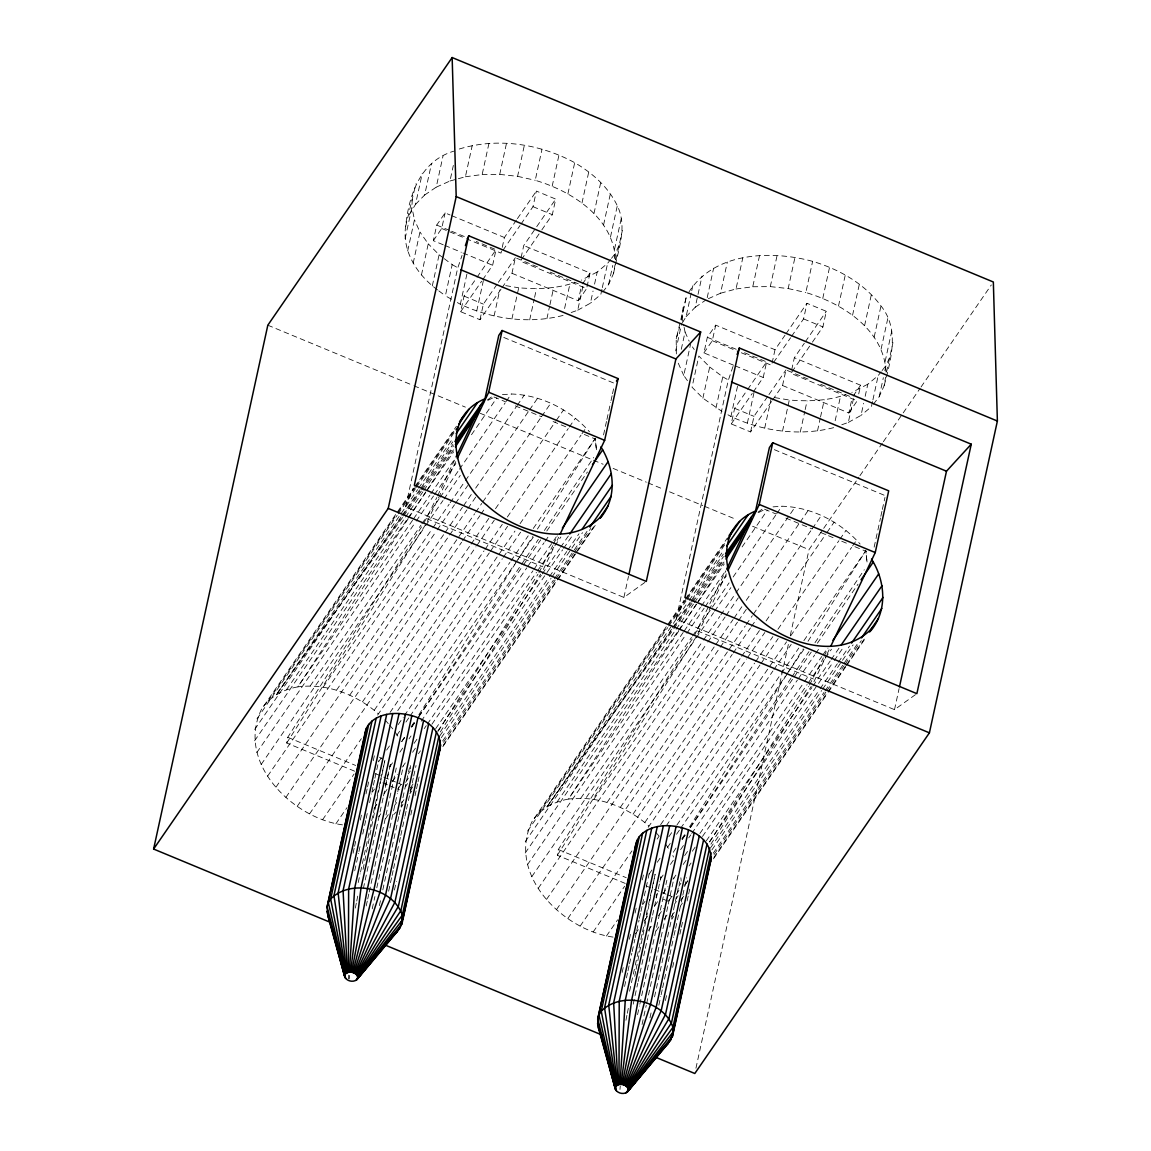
<?xml version="1.0" encoding="UTF-8"?>
<svg xmlns="http://www.w3.org/2000/svg" width="1151" height="1151" viewBox="0 0 1151 1151"><rect width="100%" height="100%" fill="white"/><g stroke="black" fill="none" stroke-linecap="round" stroke-linejoin="round"><path stroke-width="0.75" stroke-dasharray="5 3.75" d="M342.466 824.864C291.98 817.901 235.869 762.005 261.464 709.361L396.548 513.231M613.051 937.087C562.58 930.123 506.469 874.228 532.064 821.584L667.134 625.453M348.624 978.71L348.71 975.17M437.538 289.894C417.885 275.492 402.001 251.824 405.612 226.531C408.907 194.994 420.173 161.269 453.695 151.198M405.123 238.631L411.929 207.453L412.403 195.339M676.356 353.947L676.198 338.754L686.485 296.052L681.205 320.295M683.003 307.562L682.514 319.676L683.78 325.848M349.242 978.94L349.53 975.472M619.972 1089.436L620.26 1085.968M602.764 292.009L608.606 284.498L613.569 273.406L614.994 264.931M613.569 273.406C617.569 251.321 628.043 227.625 617.296 205.756C608.39 187.052 592.348 172.967 574.694 162.679C539.128 143.343 495.577 136.983 456.746 149.831M873.35 404.231L879.206 396.721L884.169 385.628L885.594 377.154M884.169 385.628C890.946 359.688 899.837 329.244 880.975 305.936C864.401 283.434 839.007 269.233 812.62 261.349C770.724 249.925 713.433 252.011 688.312 293.016M354.652 771.199L286.728 743.028L287.75 737.302L422.935 524.683M625.238 883.421L557.314 855.251L558.336 849.524L693.535 636.906M355.328 908.067L356.393 902.787M356.738 901.032L358.148 893.996M363.069 869.365L384.88 760.293L379.499 757.257M625.928 1020.29L626.978 1015.009M627.338 1013.254L628.734 1006.219M634.719 976.307L635.769 971.027M636.129 969.271L655.12 874.271L648.243 905.693M405.612 226.531L415.899 183.829M409.094 215.007L415.497 204.418L422.302 173.226M407.67 250.99L414.461 219.798L411.929 207.453M415.497 204.418L424.633 195.037L431.438 163.859M413.166 263.219L419.957 232.042L414.461 219.798M424.633 195.037L436.229 187.167L443.02 155.989M421.453 274.988L428.244 243.811L419.957 232.042M443.221 244.775L433.337 240.674L436.733 225.078L445.106 212.921L450.055 214.964M436.229 187.167L449.955 181.009L453.35 165.427M433.337 240.674L441.711 228.502L445.106 212.921M432.301 285.952L439.092 254.774L428.244 243.811M449.955 181.009L465.407 176.765L472.212 145.573M451.365 299.188L445.379 295.807L452.185 264.629L444.329 258.716M644.877 582.42L623.9 597.427L405.598 506.9L457.594 268.442L462.055 255.378M465.407 176.765L482.154 174.535L488.959 143.343M563.069 315.432C528.885 324.194 492.067 319.158 460.342 304.252L467.133 273.06M500.973 289.246L479.981 319.719L460.659 311.705L464.054 296.109L476.054 278.7M482.154 174.535L499.721 174.391L506.512 143.199M353.084 853.236L354.22 847.999M354.609 846.258L355.745 841.021M360.321 820.059L361.457 814.822M366.032 793.873L367.169 788.636M367.557 786.881L368.694 781.644M373.269 760.696L374.406 755.459M354.753 870.76L358.565 853.294M358.939 851.553L360.076 846.302M362.752 834.087L365.788 820.116M366.176 818.375L367.313 813.138M369.6 802.65L371.5 793.931M371.888 792.176L373.025 786.939M373.413 785.198L374.55 779.961M374.924 778.205L378.737 760.753M476.73 311.043L483.535 279.866M479.981 319.719L483.377 304.123L497.376 283.808M482.643 279.779L492.628 265.262L496.038 249.681L476.269 241.48M358.234 882.529L360.134 873.796M360.522 872.055L373.082 814.419M373.456 812.678L380.319 781.256M380.693 779.5L384.88 760.293M516.411 220.1L504.411 237.509L501.016 253.105L466.428 238.761M499.721 174.391L517.59 176.333L524.381 145.141M363.371 888.471L368.694 864.013M369.083 862.272L375.931 830.835M376.319 829.094L381.643 804.65M382.031 802.909L383.168 797.672M383.542 795.917L388.88 771.472M494.081 316.007L499.75 290.023M366.191 905.966L367.342 900.729M367.716 898.974L368.852 893.737M369.241 891.996L396.275 768.019M372.233 908.786L374.895 896.557M376.794 887.824L397.354 793.528M397.742 791.787L403.44 765.602M501.965 287.793L511.965 273.291L515.36 257.695L540.222 267.996M615.425 259.795C613.541 217.668 571.918 191.124 535.229 180.304L542.035 149.126M379.384 905.607L380.909 898.629M382.808 889.896L398.807 816.563M399.181 814.807L409.468 767.674M521.101 257.651L523.734 245.523L535.733 228.114M521 224.085L532.999 206.662L536.395 191.08L555.717 199.094L552.322 214.69L540.323 232.099M511.907 318.971L518.713 287.793C537.459 289.347 556.839 288.786 574.737 282.513M388.635 891.219L391.671 877.249M392.059 875.494L393.196 870.257M393.584 868.516L398.908 844.071M399.296 842.316L400.433 837.079M400.821 835.338L404.62 817.872M405.008 816.131L406.145 810.894M406.519 809.153L411.857 784.694M412.231 782.953L413.382 777.716M413.756 775.975L416.043 765.487M394.448 890.04L396.361 881.306M410.821 814.966L411.957 809.714M415.007 795.758L416.158 790.507M416.533 788.766L417.669 783.529M418.058 781.788L419.194 776.551M552.178 186.203L558.969 155.025M529.69 319.877L534.222 299.087M534.596 297.361L536.481 288.7M567.903 193.857L574.694 162.679M546.898 318.683L549.545 306.554M549.919 304.828L553.703 287.505M581.974 203.036L588.765 171.859M564.58 308.497L569.86 284.254M593.988 213.482L600.779 182.29M511.965 273.291L578.248 300.771L581.269 286.916M571.198 312.525L577.716 310.209L583.758 282.499M586.996 286.872L590.017 273.017L523.734 245.523M603.584 224.891L610.375 193.713M577.716 310.209L590.42 303.173L593.053 291.045M594.563 284.11L597.211 271.996L607.613 263.334L610.534 259.579M610.505 236.933L617.296 205.756M601.944 289.318L600.808 294.512L590.42 303.173M602.318 287.592L607.613 263.334M614.533 249.278L621.339 218.086M608.606 284.498L612.764 265.449M614.274 258.515L615.411 253.321L620.375 242.214M615.943 259.809L622.374 230.358M603.541 434.92L606.534 421.194M606.908 419.482L610.649 402.332M611.023 400.62L612.145 395.484M612.519 393.757L613.641 388.621M675.723 350.854L681.766 323.143M623.9 597.427L628.489 576.392M682.442 322.683L686.097 316.64L691.377 292.383M691.765 290.656L692.888 285.448M681.277 349.343L685.061 332.02L684.111 327.388M686.097 316.64L695.218 307.259L702.024 276.082M687.435 380.679L683.752 375.442L690.557 344.264M707.203 297.663L713.62 268.212M733.575 365.198L703.923 352.897L707.333 337.301L715.706 325.143L775.011 349.731L784.996 335.229M708.34 298.699L720.54 293.232L727.346 262.054M703.923 352.897L712.311 340.725L715.706 325.143M702.887 398.174L709.692 366.996L698.844 356.033L692.039 387.211L702.887 398.174L721.965 411.411M720.54 293.232L736.007 288.987L742.798 257.81M715.98 408.03L722.77 376.852L709.692 366.996M915.477 694.643L894.5 709.649L676.198 619.123L728.18 380.664L733.748 364.335M736.007 288.987L752.754 286.757L759.545 255.565M833.655 427.654C799.47 436.416 762.667 431.38 730.928 416.475L737.733 385.283M771.558 401.469L750.581 431.942L731.245 423.928L734.64 408.332L746.639 390.923M752.754 286.757L770.307 286.613L777.112 255.421M622.159 972.451L623.295 967.214M629.381 939.274L630.532 934.037M635.093 913.074L636.244 907.837M642.33 879.896L643.481 874.659M624.576 986.465L627.626 972.494M628.014 970.753L629.151 965.516M629.525 963.775L631.813 953.287M632.201 951.546L634.863 939.317M635.237 937.576L636.388 932.339M636.762 930.598L639.05 920.109M639.424 918.369L640.575 913.131M640.949 911.391L642.1 906.154M642.474 904.398L647.812 879.954M648.186 878.213L649.322 872.976M747.316 423.266L754.121 392.088M750.581 431.942L753.977 416.345L767.962 396.03M753.229 392.002L763.228 377.485L766.624 361.903L743.56 352.335M629.583 991.256L634.92 966.811M635.294 965.07L642.143 933.634M642.531 931.893L647.855 907.434M775.011 349.731L771.602 365.327L737.014 350.983M770.307 286.613L788.176 288.556L794.967 257.378M633.208 1004.176L637.769 983.227M638.158 981.486L645.006 950.05M645.38 948.309L650.718 923.85M651.092 922.109L652.243 916.872M652.617 915.131L657.955 890.687M658.329 888.932L660.991 876.717L659.724 881.911M764.681 428.23L771.098 398.778M637.539 1014.693L639.452 1005.96M639.827 1004.219L666.861 880.242M642.057 1024.491L646.243 1005.283M646.632 1003.543L660.717 938.928M661.091 937.187L667.954 905.765M668.328 904.01L674.04 877.825M772.566 400.016L782.551 385.513L785.96 369.917L810.808 380.218M886.011 372.018C884.126 329.891 842.518 303.346 805.829 292.527L812.62 261.349M649.984 1017.829L651.509 1010.851M654.545 996.881L669.393 928.785M669.781 927.03L679.68 881.637M791.687 369.874L794.334 357.745L804.333 343.243M791.586 336.308L803.585 318.899L806.98 303.303L826.317 311.317L822.907 326.913L810.923 344.322M782.507 431.193L789.298 400.016C808.045 401.57 827.44 401.008 845.338 394.735M658.847 1005.183L660.746 996.449M661.134 994.709L662.271 989.472M662.645 987.716L667.983 963.272M668.357 961.531L669.508 956.294M669.882 954.539L673.695 937.087M674.069 935.331L675.22 930.094M675.594 928.353L680.932 903.909M681.306 902.168L682.442 896.917M682.831 895.176L686.629 877.709M665.422 1000.521L666.573 995.284M672.659 967.344L673.795 962.107M679.896 934.166L681.032 928.929M681.421 927.188L682.557 921.937M687.118 900.988L688.269 895.751M688.643 894.01L689.794 888.773M822.764 298.426L829.569 267.248M800.276 432.1L804.808 411.31M805.182 409.583L807.081 400.922M838.489 306.08L845.294 274.902M817.498 430.906L820.131 418.777M820.519 417.05L824.289 399.728M852.56 315.259L859.365 284.081M835.166 420.719L840.46 396.476M695.938 1068.229L788.766 642.503M790.291 635.496L809.009 549.646L858.919 477.19M864.574 325.704L871.379 294.527M782.551 385.513L848.834 412.993L851.855 399.138M841.798 424.748L848.301 422.431L854.344 394.721M858.718 393.901L860.617 385.24L794.334 357.745M874.17 337.114L880.975 305.936M848.301 422.431L861.006 415.396L863.653 403.267M865.164 396.332L867.811 384.218L878.199 375.557L881.134 371.802M881.09 349.156L887.896 317.978M872.544 401.541L871.408 406.735L861.006 415.396M872.918 399.814L878.199 375.557M885.133 361.5L891.924 330.308M879.206 396.721L883.349 377.672M884.86 370.737L885.997 365.543L890.96 354.436M886.543 372.032L892.96 342.581M874.141 547.142L877.508 531.704M877.882 529.992L880.486 517.993M880.86 516.281L881.983 511.13M882.357 509.418L884.975 497.419M894.5 709.649L899.089 688.615M385.441 785.299L388.736 771.415M656.041 897.521L656.861 894.054M676.198 338.754L679.694 327.229M405.598 506.9L412.993 488.571M676.198 619.123L683.593 600.793M423.899 523.173L436.805 497.534M437.567 495.908L454.53 460.17M455.724 461.68L426.589 523.043L286.728 743.028M538.913 572.781L552.768 545.617M553.545 544.006L557.386 535.877M543.33 569.529L554.063 546.912M557.127 540.452L558.667 537.229M694.485 635.395L725.893 570.767M726.31 573.903L697.189 635.266L557.314 855.251M809.498 685.003L823.353 657.84M824.13 656.228L827.986 648.099M813.93 681.752L826.188 655.912M826.95 654.3L829.252 649.452M403.066 804.146L401.224 807.11L403.253 804.161M671.824 919.332L673.666 916.369M405.627 782.378L408.504 777.86M438.229 731.115L537.949 574.277M405.584 786.579L407.512 783.543M440.315 731.964L540.639 574.176M676.227 894.6L679.104 890.083M709.779 841.827L808.534 686.5M676.169 898.802L678.112 895.766M684.859 885.148L687.751 880.587M710.901 844.187L811.225 686.399M404.447 737.345L401.555 741.863L402.908 744.826M411.195 726.77L414.087 722.252M418.892 714.699L517.187 560.738M518.151 559.242L532.596 536.596M537.416 529.043L595.24 438.488L596.606 451.307M675.997 848.057L672.141 854.085L673.508 857.049M681.78 838.993L684.672 834.475M689.492 826.922L787.773 672.961M788.737 671.465L803.197 648.819M808.016 641.265L865.825 550.71L867.192 563.53M408.116 518.856L297.821 686.888C283.362 689.334 269.535 696.83 261.464 709.361M409.094 517.36L425.841 491.851M426.82 490.355L453.408 449.84M678.702 631.079L568.407 799.111C553.962 801.556 540.136 809.052 532.064 821.584M679.694 629.583L696.427 604.074M697.405 602.577L723.993 562.062M411.612 726.986L414.633 722.511M418.662 716.555L538.366 539.387M544.409 530.453L593.7 457.494M682.212 839.208L685.219 834.734M690.255 827.296L790.852 678.399M791.859 676.917L808.966 651.61M814.994 642.675L864.3 569.716M477.046 277.247L496.038 249.681M517.403 218.647L536.395 191.08M460.659 311.705L481.636 281.232M503.016 250.199L520.007 225.538M498.369 282.355L515.36 257.695M536.726 226.661L555.717 199.094M521.345 259.666L539.33 233.552M397.555 511.749L413.813 488.153M414.82 486.686L456.472 426.215M268.01 701.189L396.994 513.907M398.016 512.44L415.281 487.362M416.288 485.895L454.89 429.855M256.975 718.857L397.138 515.36M398.145 513.878L415.41 488.815M416.432 487.348L455.019 431.308M402.562 517.475L276.427 694.614L417.583 489.635M418.604 488.153L453.134 438.027M254.673 729.432L400.922 517.087M401.944 515.619L420.216 489.074M421.237 487.592L452.717 441.883M286.455 689.794L404.519 518.497M405.526 517.015L422.834 491.909M423.856 490.441L453.365 447.61M254.616 740.784L406.965 519.59M407.972 518.108L453.681 451.753M412.59 520.252L297.821 686.888C326.942 682.96 356.623 694.629 378.305 713.793M413.597 518.784L429.855 495.189M430.862 493.707L454.228 459.796M471.493 434.733L496.872 397.858M256.817 752.567L415.252 522.525M416.259 521.043L433.524 495.98M434.546 494.498L455.868 463.536M582.579 283.837L590.017 273.017M310.195 685.982L420.892 525.244M421.913 523.763L439.178 498.7M440.2 497.218L458.472 470.673M459.494 469.205L505.188 402.85M506.21 401.368L511.289 394.002C541.143 394.865 569.903 409.54 589.499 431.826M578.248 300.771L586.622 288.613L520.338 261.119M261.191 764.451L424.705 527.029M425.726 525.561L442.991 500.498M443.998 499.016L460.256 475.421M323.23 687.075L431.898 529.287M432.905 527.82L449.163 504.224M450.17 502.742L464.385 482.111M465.407 480.629L516.195 406.893M517.202 405.425L524.309 395.095M267.636 776.105L436.229 531.302M437.236 529.834L454.501 504.771M455.523 503.289L467.709 485.593M336.524 690.168L444.185 533.848M445.192 532.381L462.457 507.318M463.479 505.836L471.608 494.038M475.665 488.139L528.482 411.454M529.489 409.986L537.618 398.188M275.952 787.169L448.602 536.481M449.624 534.999L466.889 509.936M467.91 508.469L476.025 496.671M349.731 695.146L474.644 513.778M475.665 512.296L481.751 503.447M482.773 501.98L540.653 417.914M541.675 416.446L550.811 403.167M285.908 797.341L461.609 542.236M462.63 540.754L479.895 515.691M480.902 514.209L484.974 508.31M362.436 701.894L470.097 545.574M471.104 544.106L489.391 517.562M495.491 508.713L555.401 421.712M556.422 420.23L563.53 409.914M297.217 806.333L475.967 546.797M476.989 545.329L494.254 520.252M374.305 710.181L483.995 550.926M485.003 549.444L502.268 524.381M507.346 517.015L568.277 428.532M569.299 427.05L575.399 418.201M309.547 813.886L361.342 738.669M377.6 715.088L489.319 552.868M490.326 551.401L507.591 526.324M390.045 712.426L514.972 531.057M520.051 523.676L580.982 435.193M582.003 433.726L586.06 427.827M322.553 819.771L354.048 774.048M397.714 710.642L502.325 558.753M503.332 557.271L520.597 532.208M398.203 724.569L403.282 717.202M404.303 715.721L509.922 562.364M510.943 560.882L528.208 535.819M533.287 528.438L595.24 438.488L596.549 451.408M335.862 823.814L347.026 807.599M378.506 761.876L381.556 757.459M386.635 750.078L389.685 745.661M396.793 735.331L399.843 730.914M405.929 722.065L408.979 717.634M410.001 716.167L514.598 564.278M515.619 562.796L533.906 536.265M411.713 727.115L414.763 722.699M418.82 716.8L522.41 566.378M523.432 564.911L540.697 539.833M546.783 530.999L587.413 472.011M372.435 792.003L374.463 789.054M389.7 766.926L392.736 762.509M399.857 752.193L402.893 747.762M408.993 738.913L411.022 735.964M421.18 721.217L526.798 567.86M527.82 566.378L544.063 542.783M545.085 541.315L548.135 536.884M414.101 743.359L417.137 738.928M424.259 728.612L426.287 725.662M427.294 724.18L532.927 570.824M533.935 569.342L556.278 536.898M374.003 808.319L377.053 803.887M384.161 793.571L387.211 789.14M392.29 781.774L397.368 774.407M402.447 767.026L405.483 762.609M412.59 752.279L415.64 747.862M431.898 724.267L536.495 572.378M537.517 570.896L553.76 547.3M554.782 545.833L560.882 536.985M418.417 753.761L420.446 750.812M435.682 728.684L541.301 575.327M542.308 573.845L559.573 548.782M560.595 547.3L568.723 535.503M378.808 816.721L380.837 813.771M398.102 788.708L401.152 784.277M408.26 773.961L410.288 771.012M437.711 731.187L562.638 549.804M563.645 548.336L572.795 535.057M439.797 735.877L548.466 578.09M549.487 576.608L566.752 551.545M567.76 550.063L578.939 533.848M385.484 818.749L388.534 814.318M394.62 805.47L396.663 802.52M441.351 737.647L551.027 578.377M552.048 576.91L582.507 532.668M410.173 788.162L413.223 783.745M442.675 740.971L553.372 580.233M554.394 578.766L587.902 530.093M401.843 802.707L403.886 799.758M409.972 790.91L413.022 786.493M443.495 742.251L555.199 580.032M556.221 578.565L573.486 553.487M574.507 552.02L590.751 528.424M409.814 793.816L411.842 790.866M443.322 745.157L575.356 553.444M576.363 551.976L593.628 526.899M442.862 746.639L556.609 581.485M557.631 580.003L596.218 523.978M747.632 389.47L766.624 361.903M786.004 333.776L806.98 303.303M731.245 423.928L752.236 393.455M773.601 362.421L790.593 337.761M768.969 394.577L785.96 369.917M805.326 341.789L826.317 311.317M791.931 371.888L809.916 345.775M668.155 623.971L684.399 600.376M685.42 598.908L727.058 538.438M538.61 813.412L667.58 626.13M668.602 624.662L685.867 599.599M686.888 598.117L725.475 542.078M527.575 831.08L667.724 627.583M668.745 626.101L686.01 601.038M687.018 599.57L725.619 543.531M691.924 603.354L547.013 806.837L688.183 601.858M689.204 600.39L723.734 550.25M525.259 841.669L671.508 629.309M672.529 627.842L690.816 601.297M691.823 599.815L723.303 554.106M557.041 802.017L675.105 630.719M676.126 629.237L693.434 604.131M694.441 602.664L723.965 559.832M525.216 853.006L677.551 631.813M678.572 630.331L724.267 563.976M683.176 632.475L568.407 799.111C597.542 795.197 627.223 806.851 648.891 826.015M684.198 631.007L700.441 607.411M701.463 605.93L725.835 570.551M742.078 546.955L767.472 510.08M527.403 864.789L685.838 634.748M686.859 633.266L704.124 608.203M705.131 606.721L726.468 575.759M853.164 396.059L860.617 385.24M580.795 798.204L691.492 637.467M692.499 635.985L729.072 582.895M733.129 576.996L775.788 515.072M776.796 513.591L781.874 506.224C811.728 507.087 840.489 521.777 860.099 544.049M848.834 412.993L857.207 400.836L790.938 373.341M531.791 876.674L695.29 639.265M696.312 637.783L713.577 612.72M714.598 611.239L730.842 587.643M593.815 799.298L702.484 641.51M703.506 640.042L719.749 616.447M720.771 614.965L734.985 594.333M735.993 592.851L794.909 507.318M538.222 888.327L706.815 643.524M707.836 642.057L725.101 616.994M726.108 615.512L738.309 597.815M607.124 802.391L714.771 646.085M715.793 644.603L733.058 619.54M734.065 618.058L742.194 606.26M746.251 600.362L799.067 523.676M800.089 522.209L808.203 510.411M546.552 899.391L719.202 648.704M720.224 647.222L737.489 622.159M738.496 620.691L746.625 608.893M620.317 807.369L745.244 626M746.251 624.518L752.351 615.67M753.358 614.202L811.254 530.136M812.275 528.669L821.411 515.389M556.509 909.578L732.209 654.459M733.216 652.977L750.481 627.914M751.502 626.432L756.581 619.065M859.926 475.708L882.342 443.178M883.364 441.696L920.023 388.462M921.045 386.981L991.313 284.959M633.036 814.117L740.683 657.796M741.704 656.329L759.977 629.784M766.077 620.936L826.001 533.935M827.008 532.453L834.115 522.137M567.817 918.556L746.553 659.019M747.575 657.552L764.84 632.475M644.891 822.418L754.581 663.149M755.603 661.681L772.868 636.604M777.947 629.237L838.878 540.754M839.885 539.272L845.985 530.424M580.147 926.109L631.942 850.906M648.186 827.31L759.905 665.091M760.926 663.623L778.191 638.546M660.645 824.663L786.579 641.798M790.636 635.899L851.582 547.416M852.589 545.948L856.661 540.049M593.153 931.993L624.633 886.27M657.135 839.079L659.163 836.13M666.271 825.814L772.911 670.975M773.932 669.494L791.197 644.431M668.803 836.791L671.853 832.374M676.932 824.994L780.522 674.587M781.529 673.105L798.794 648.042M803.873 640.661L865.825 550.71L867.149 563.63M606.448 936.036L617.627 919.822M649.106 874.098L652.157 869.681M657.235 862.3L660.271 857.883M667.379 847.553L670.429 843.136M676.529 834.288L679.579 829.871M680.586 828.389L785.198 676.5M786.205 675.033L804.491 648.488M682.298 839.338L685.349 834.921M690.427 827.54L793.01 678.601M794.017 677.133L811.282 652.07M817.383 643.222L857.999 584.233M643.021 904.226L645.049 901.276M660.286 879.163L663.336 874.731M670.443 864.415L673.493 859.984M680.601 849.668L683.651 845.237M688.73 837.87L690.758 834.921M691.765 833.439L797.398 680.083M798.406 678.601L814.663 655.005M815.671 653.538L818.721 649.106M684.687 855.581L687.737 851.15M699.923 833.453L803.513 683.047M804.535 681.565L821.8 656.502M822.807 655.02L826.878 649.121M635.453 933.806L638.503 929.389M644.603 920.541L647.639 916.11M654.746 905.794L657.796 901.362M662.875 893.996L667.954 886.63M673.033 879.249L676.083 874.832M683.19 864.502L686.241 860.085M692.327 851.236L695.377 846.805M702.484 836.489L807.096 684.6M808.103 683.119L824.361 659.523M825.368 658.055L831.468 649.207M689.003 865.984L691.032 863.034M706.268 840.906L811.887 687.55M812.908 686.068L830.173 661.005M831.195 659.523L839.309 647.725M648.387 930.425L651.437 925.994M658.545 915.678L663.623 908.297M668.702 900.931L671.738 896.5M678.86 886.184L680.888 883.234M709.318 841.942L833.223 662.026M834.245 660.559L843.381 647.294M685.003 884.961L688.039 880.544M710.383 848.1L819.052 690.312M820.073 688.83L837.338 663.767M838.36 662.285L849.524 646.071M656.084 930.972L659.12 926.541M664.199 919.174L667.249 914.743M674.357 904.427L676.385 901.478M711.937 849.87L821.627 690.6M822.634 689.132L853.107 644.891M680.759 900.384L683.809 895.967M713.26 853.193L823.958 692.456M824.979 690.988L843.266 664.444M844.273 662.962L858.502 642.316M671.421 916.412L674.472 911.98M714.08 854.474L825.799 692.255M826.806 690.787L844.071 665.71M845.093 664.242L861.336 640.647M680.399 906.038L682.428 903.089M713.922 857.38L845.942 665.666M846.963 664.199L864.228 639.122M713.462 858.862L827.209 693.708M828.216 692.226L845.481 667.163M846.503 665.695L864.789 639.15M276.427 694.614L402.318 516.123M403.354 514.655L419.87 491.247M420.892 489.794L452.89 444.43M547.013 806.837L672.918 628.345M673.939 626.878L690.456 603.469M691.492 602.016L723.475 556.652M403.598 516.008L421.324 491.132M422.374 489.664L453.638 445.739M692.96 601.887L723.188 559.429M611.512 258.328L615.411 253.321M882.098 370.55L885.997 365.543M393.728 814.505L396.217 812.045M487.391 399.987L492.326 396.318M757.977 512.209L762.912 508.541M695.218 307.259L705.376 300.368M597.211 271.996L581.255 280.182M867.811 384.218L851.841 392.419M488.024 400.289L494.254 397.224M758.624 512.512L764.84 509.447M502.44 394.649L511.289 394.002M773.04 506.872L781.874 506.224M505.749 285.635L518.713 287.793M774.724 397.584L789.298 400.016M517.59 176.333L535.229 180.304M788.176 288.556L805.829 292.527M532.999 206.662L552.322 214.69M803.585 318.899L822.907 326.913M451.696 215.654L504.411 237.509M436.733 225.078L449.912 230.545M451.566 231.236L466.385 237.379M550.164 272.125L578.334 283.808M707.333 337.301L736.971 349.602M820.749 384.348L852.229 397.412M441.711 228.502L464.774 238.07M712.311 340.725L735.36 350.292M444.861 245.451L461.335 252.285M462.99 252.975L492.628 265.262M735.23 365.874L763.228 377.485M464.054 296.109L483.377 304.123M734.64 408.332L753.977 416.345M503.764 337.444L614.763 383.47M774.35 449.667L885.349 495.693M493.966 396.994L505.462 401.771M515.317 405.857L541.589 416.748M553.084 421.525L566.22 426.963M584.291 434.459L595.786 439.222M764.552 509.217L776.062 513.993M785.903 518.079L812.189 528.971M820.39 532.381L835.18 538.51M841.741 541.229L846.676 543.272M854.876 546.682L866.372 551.444M267.823 325.201L412.259 385.096M413.914 385.786L465.378 407.123M480.312 413.324L603.167 464.27M613.123 468.399L646.33 482.168M647.984 482.859L662.933 489.06M669.565 491.808L702.772 505.577M704.426 506.267L735.964 519.346M752.567 526.237L809.009 549.646M426.776 518.641L542.74 566.738M697.362 630.863L813.34 678.961M287.75 737.302L355.673 765.473M375.557 773.717L382.175 776.465M383.83 777.155L395.426 781.961M397.081 782.651L402.059 784.709M558.336 849.524L626.259 877.695M646.143 885.939L652.775 888.687M654.43 889.378L666.026 894.183M667.681 894.874L672.644 896.931M382.808 782.881L387.786 784.939M389.441 785.629L399.383 789.759M663.336 899.233L669.968 901.981M722.77 376.852L728.756 380.218M727.936 414.777L730.928 416.475M452.185 264.629L459.666 268.845M457.35 302.555L460.342 304.252M439.092 254.774L443.02 257.723M438.833 290.886L445.379 295.807M655.566 832.029L659.005 836.029M384.981 719.807L388.419 723.806M389.556 725.144L392.995 729.13M692.398 346.883L694.24 349.487M665.666 844.115L669.364 849.812M395.066 731.892L398.778 737.59M685.061 332.02L689.176 341.2M678.256 363.212L683.752 375.442M680.874 877.781L681.191 881.09M410.288 765.559L410.59 768.868M390.405 764.494L389.254 769.731L390.376 764.48M404.576 737.403L401.555 741.863L404.605 737.446"/><path stroke-width="1.5" d="M344.782 976.926L345.271 974.019L348.393 972.278L348.638 889.018L386.707 714.397C408.533 709.807 443.567 722.44 440.042 749.186L401.972 923.807L397.383 931.404L356.853 979.645C353.271 982.652 346.71 981.213 344.782 976.926L327.848 915.736L327.1 906.93L365.184 732.309C367.097 722.123 377.24 716.253 386.707 714.397M615.368 1089.148L615.857 1086.242L618.979 1084.501L619.224 1001.241L657.293 826.619C679.133 822.03 714.152 834.662 710.642 861.408L672.572 1036.029L667.968 1043.626L627.439 1091.867C623.856 1094.874 617.296 1093.436 615.368 1089.148L598.434 1027.958L597.7 1019.153L635.769 844.532C637.697 834.346 647.84 828.475 657.293 826.619M365.011 736.669L365.184 732.309M635.769 844.532L634.46 854.128M348.393 972.278L349.429 972.149L354.666 888.212L392.736 713.591M618.979 1084.501L620.029 1084.371L625.252 1000.435L663.336 825.814M600.29 518.079C617.641 498.009 614.332 468.14 600.923 446.919M869.868 631.77C887.982 611.526 885.464 580.924 871.523 559.141M349.429 972.149L350.537 972.135L360.982 888.155L399.066 713.548M620.029 1084.371L621.123 1084.357L631.582 1000.377L669.652 825.771M356.853 979.645C359.889 975.803 354.134 971.962 350.537 972.135M627.439 1091.867C630.475 1088.026 624.72 1084.184 621.123 1084.357M351.645 972.264L367.414 888.86L405.483 714.239M622.245 1084.487L638.014 1001.082L676.083 826.461M329.574 922.023L153.615 849.05L267.823 325.201L452.156 57.55L993.342 281.995L997.385 421.036L929.404 732.842L694.801 1073.495L654.948 1056.963M153.615 849.05L388.218 508.397L456.199 196.591L452.156 57.55M468.73 235.782L414.346 485.233L646.286 581.428L700.671 331.977L468.73 235.782L465.392 245.58M366.435 728.166L327.1 906.93L344.653 975.401M332.639 885.09L335.689 871.12M336.452 867.638L343.689 834.461M344.451 830.964L345.962 823.987M346.724 820.49L348.249 813.498M350.163 804.779L351.674 797.787M352.436 794.291L353.961 787.313M360.436 757.631L361.961 750.639M368.737 724.353L330.668 898.974L328.366 902.787L344.868 974.681M372.032 720.986L333.948 895.593L345.832 973.429M376.204 718.152L338.135 892.759L346.566 972.94M381.139 715.936L343.07 890.543L347.415 972.552M560.192 533.992L604.649 440.329L618.116 378.607L502.138 330.51L498.786 335.387L484.959 398.821C438.071 418.259 454.904 480.269 487.002 505.361C516.727 532.712 571.356 548.854 602.318 515.13M411.842 715.677L373.773 890.284L352.753 972.509M457.264 458.443L488.686 392.246L502.138 330.51M417.942 717.807L379.873 892.413L353.803 972.868M423.597 720.555L385.527 895.161L354.796 973.358M428.676 723.864L390.592 898.471L355.673 973.933M432.992 727.619L394.922 902.226L356.422 974.58M436.445 731.719L398.375 906.341L357.026 975.285M438.934 736.065L400.865 910.671L357.457 976.048M440.387 740.51L402.318 915.117L401.972 923.807L357.644 978.321M402.476 917.318L400.188 927.807L357.328 979.012M440.761 744.927L402.692 919.534L357.774 977.587M628.878 574.637L675.896 358.983L700.671 331.977M739.33 348.005L684.931 597.455L916.872 693.65L971.257 444.2L739.33 348.005L737.1 354.537M637.021 840.388L597.7 1019.153L615.238 1087.623M618.461 927.476L625.698 894.298M626.461 890.802L627.986 883.824M628.748 880.328L631.41 868.099M632.172 864.617L633.697 857.624M639.337 836.576L601.254 1011.197L598.952 1015.009L615.454 1086.904M599.196 1024.462L598.434 1027.958L600.419 1032.361M642.618 833.209L604.548 1007.816L616.432 1085.652M646.79 830.375L608.721 1004.981L617.152 1085.163M651.739 828.159L613.656 1002.766L618.015 1084.774M682.442 827.9L644.359 1002.521L623.338 1084.731M725.547 553.732L755.545 511.044L769.386 447.61L772.738 442.732L888.701 490.83L875.249 552.552L830.792 646.215M727.849 570.666L759.272 504.469L772.738 442.732M688.528 830.029L650.459 1004.636L624.403 1085.091M694.197 832.777L656.128 1007.398L625.381 1085.58M699.261 836.086L661.192 1010.693L626.259 1086.156M703.592 839.842L665.508 1014.448L627.007 1086.803M707.045 843.942L668.976 1018.563L627.612 1087.508M709.534 848.287L671.465 1022.894L628.043 1088.27M710.987 852.733L672.918 1027.339L672.572 1036.029L628.23 1090.544M671.925 1034.778L670.774 1040.029L627.928 1091.234M677.248 1010.333L678.773 1003.355M682.96 984.148L684.485 977.156M685.248 973.674L686.773 966.682M711.361 857.15L673.277 1031.756L628.36 1089.81M899.463 686.859L946.482 471.205L971.257 444.2M438.848 751.848L440.042 749.186M709.448 864.07L710.642 861.408M755.545 511.044C708.671 530.482 725.504 592.492 757.588 617.583C787.313 644.934 841.957 661.077 872.904 627.353M456.069 456.918L480.758 404.936L484.959 398.821M726.669 569.141L751.344 517.159M455.379 446.833L478.025 412.331M725.964 559.055L748.625 524.554M459.508 421.798L462.558 417.367M458.947 423.956L469.104 409.209M456.041 429.827L458.069 426.877M456.184 433.596L477.507 402.634M455.408 444.66L479.838 409.209M616.432 381.039L618.116 378.607M592.492 464.63L602.649 449.883M562.379 528.05L608.073 461.695M569.731 534.035L611.382 473.579M581.974 529.417L612.447 485.175M589.931 527.144L611.267 496.182M599.729 518.051L607.857 506.253M729.087 535.503L733.158 529.604M727.504 539.128L739.69 521.432M726.77 545.819L748.107 514.857M725.993 556.883L748.38 524.396M861.049 579.802L873.235 562.105M832.964 640.273L878.673 573.917M841.338 644.776L881.968 585.801M851.553 643.121L883.047 597.398M861.538 637.899L881.853 608.404M869.307 631.755L878.443 618.475M454.947 441.509L480.758 404.936L483.535 402.864M455.724 442.818L479.708 409.152M725.274 556.509L751.344 519.907M357.702 976.811L402.318 915.117C393.138 887.925 350.71 878.616 330.668 898.974L345.271 974.019M628.302 1089.033L672.918 1027.339C663.724 1000.161 621.295 990.838 601.254 1011.197L615.857 1086.242M357.573 977.818L359.745 974.998M363.011 970.782L365.169 967.977M626 1092.846L628.173 1090.04M631.424 1085.825L633.597 1083.005M356.191 980.177L393.642 934.526L397.383 931.404M626.791 1092.4L664.228 1046.748L667.968 1043.626M456.199 196.591L997.385 421.036M460.904 269.809L675.896 358.983M731.489 382.031L946.482 471.205M488.686 392.246L604.649 440.329M759.272 504.469L875.249 552.552M388.218 508.397L929.404 732.842M384.362 944.741L601.829 1034.936M327.848 915.736L329.819 920.138M597.527 1023.512L615.21 1088.371M326.927 911.29L344.624 976.149M600.865 1034.058L603.57 1044.216M604.462 1047.597L615.713 1089.911M330.279 921.836L345.127 977.688M613.742 1080.185L616.231 1090.644M343.156 967.962L345.645 978.422"/></g></svg>
